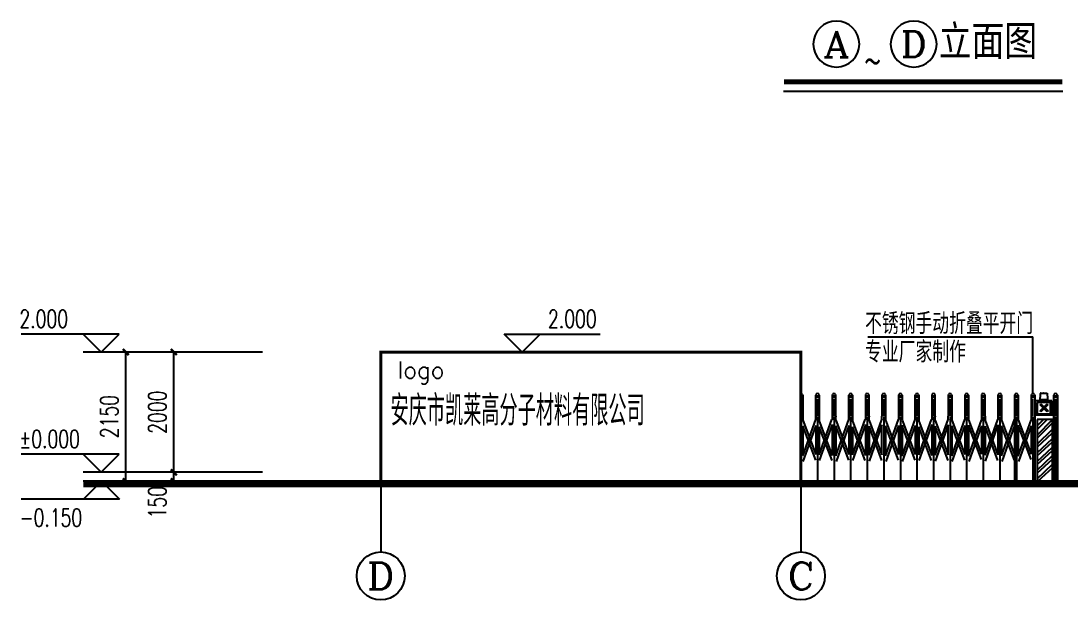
# Model space of a CAD drawing. Extents: x 5396719 to 5510122, y -514120 to -238224.
# Drawn here: x 5427479 to 5444969, y -492121 to -482481 of the extents above; entities that cross this region are included whole.
import ezdxf
from ezdxf.enums import TextEntityAlignment as Align

# ---------------------------------------------------------------- set-up
doc = ezdxf.new("R2010")
doc.units = 0
doc.header["$LTSCALE"] = 1000
doc.header["$MEASUREMENT"] = 0
doc.layers.get('0').update_dxf_attribs({"linetype": 'CONTINUOUS'})
doc.layers.get('Defpoints').update_dxf_attribs({"linetype": 'CONTINUOUS'})
for name, color, linetype in [('1000', 7, 'CONTINUOUS'), ('AXIS', 3, 'CONTINUOUS'), ('AXIS_TEXT', 7, 'CONTINUOUS'), ('DIM_ELEV', 3, 'CONTINUOUS'), ('PUB_DIM', 3, 'CONTINUOUS'), ('PUB_TEXT', 7, 'CONTINUOUS'), ('图名', 15, 'CONTINUOUS'), ('图签', 7, 'CONTINUOUS')]:
    doc.layers.add(name, color=color, linetype=linetype)
doc.styles.add('_HZTXT', font='txt.shx', dxfattribs={"width": 0.8, "bigfont": 'HZTXT.shx'})
doc.styles.add('_TCH_AXIS', font='COMPLEX', dxfattribs={"bigfont": 'GBCBIG'})
doc.styles.add('_TCH_DIM', font='SIMPLEX', dxfattribs={"bigfont": 'GBCBIG'})
doc.styles.add('_TCH_DIM_T3', font='SIMPLEX', dxfattribs={"width": 0.705882, "bigfont": 'GBCBIG'})
doc.styles.add('COMPLEX', font='COMPLEX')
doc.styles.add('HZ2', font='simplex.shx', dxfattribs={"width": 0.7, "bigfont": 'hztxt.shx'})
doc.styles.add('宋体', font='', dxfattribs={"width": 0.7})
doc.styles.get('宋体').set_extended_font_data('SimSun')
doc.dimstyles.new('_TCH_ARCH&&100', dxfattribs={"dimtxt": 297.5, "dimasz": 100, "dimexe": 250, "dimexo": 300, "dimgap": 126.25, "dimtad": 1, "dimdec": 0, "dimzin": 0, "dimdsep": 46, "dimtxsty": '_TCH_DIM_T3', "dimblk": 'ARCHTICK', "dimcen": 0.09, "dimclrt": 7, "dimazin": 2, "dimtfac": 1, "dimtdec": 0, "dimtix": 1, "dimtmove": 2, "dimatfit": 3, "dimfxl": 0, "dimtolj": 1, "dimtzin": 0, "dimarcsym": 0})

# ---------------------------------------------------------------- blocks, each defined once
blk = doc.blocks.new('_ArchTick')
at = {"color": 0, "linetype": 'ByBlock', "const_width": 0.4}
blk.add_lwpolyline([(-0.5, -0.5), (0.5, 0.5)], dxfattribs=at)
blk = doc.blocks.new('*D169')
at = {"layer": 'Defpoints', "color": 0}
for p in [(5429225, -487994), (5431804, -487994), (5431804, -490144)]:
    blk.add_point(p, dxfattribs=at)
at = {"layer": 'PUB_DIM', "color": 0, "lineweight": -2}
for p, q in [((5431504, -487994), (5428975, -487994)), ((5429225, -490144), (5429225, -487994)), ((5431504, -490144), (5428975, -490144))]:
    blk.add_line(p, q, dxfattribs=at)
at = {"layer": 'PUB_DIM', "color": 0, "lineweight": -2, "xscale": 100, "yscale": 100, "zscale": 100}
for p, rotation in [((5429225, -487994), 90), ((5429225, -490144), 270)]:
    blk.add_blockref('_ArchTick', p, dxfattribs=dict(at, rotation=rotation))
at = {"layer": 'PUB_DIM', "color": 7, "insert": (5428950, -489069), "char_height": 297.5, "attachment_point": 5, "rotation": 90, "style": '_TCH_DIM_T3'}
blk.add_mtext('\\A1;2150', dxfattribs=at)
blk = doc.blocks.new('*D170')
at = {"layer": 'Defpoints', "color": 0}
for p in [(5430025, -489994), (5431804, -489994), (5431804, -490144)]:
    blk.add_point(p, dxfattribs=at)
at = {"layer": 'PUB_DIM', "color": 0, "lineweight": -2}
for p, q in [((5430025, -489994), (5430025, -489894)), ((5431504, -489994), (5429775, -489994)), ((5430025, -490144), (5430025, -489994)), ((5431504, -490144), (5429775, -490144)), ((5430025, -490144), (5430025, -490244))]:
    blk.add_line(p, q, dxfattribs=at)
at = {"layer": 'PUB_DIM', "color": 0, "lineweight": -2, "xscale": 100, "yscale": 100, "zscale": 100}
for p, rotation in [((5430025, -489994), 270), ((5430025, -490144), 90)]:
    blk.add_blockref('_ArchTick', p, dxfattribs=dict(at, rotation=rotation))
at = {"layer": 'PUB_DIM', "color": 7, "insert": (5429750, -490494), "char_height": 297.5, "attachment_point": 5, "rotation": 90, "style": '_TCH_DIM_T3'}
blk.add_mtext('\\A1;150', dxfattribs=at)
blk = doc.blocks.new('*D171')
at = {"layer": 'Defpoints', "color": 0}
for p in [(5430025, -487994), (5431804, -487994), (5431804, -489994)]:
    blk.add_point(p, dxfattribs=at)
at = {"layer": 'PUB_DIM', "color": 0, "lineweight": -2}
for p, q in [((5431504, -487994), (5429775, -487994)), ((5430025, -489994), (5430025, -487994)), ((5431504, -489994), (5429775, -489994))]:
    blk.add_line(p, q, dxfattribs=at)
at = {"layer": 'PUB_DIM', "color": 0, "lineweight": -2, "xscale": 100, "yscale": 100, "zscale": 100}
for p, rotation in [((5430025, -487994), 90), ((5430025, -489994), 270)]:
    blk.add_blockref('_ArchTick', p, dxfattribs=dict(at, rotation=rotation))
at = {"layer": 'PUB_DIM', "color": 7, "insert": (5429750, -488994), "char_height": 297.5, "attachment_point": 5, "rotation": 90, "style": '_TCH_DIM_T3'}
blk.add_mtext('\\A1;2000', dxfattribs=at)
blk = doc.blocks.new('_AXISO')
blk.add_circle((0, 0), 0.5)
at = {"layer": 'AXIS_TEXT', "style": 'COMPLEX', "width": 1.041667}
blk.add_attdef('A', text='', height=0.56, dxfattribs=at).set_placement((-0.25, -0.28), (0.25, -0.28), align=Align.FIT)
blk = doc.blocks.new('A$C5A091667')
for p, q in [((15, 1456), (0, 1460)), ((0, 1460), (0, 0)), ((26, 1446), (15, 1456)), ((30, 1432), (26, 1446)), ((30, 1432), (30, 1012)), ((250, 1446), (246, 1432)), ((246, 1027), (246, 1432)), ((261, 1456), (250, 1446)), ((276, 1460), (261, 1456)), ((291, 1456), (276, 1460)), ((276, 1432), (276, 1381)), ((302, 1446), (291, 1456)), ((306, 1432), (302, 1446)), ((306, 1432), (306, 1001)), ((526, 1446), (522, 1432)), ((522, 1432), (522, 1024)), ((537, 1456), (526, 1446)), ((552, 1460), (537, 1456)), ((567, 1456), (552, 1460)), ((552, 1432), (552, 1381)), ((578, 1446), (567, 1456)), ((582, 1432), (578, 1446)), ((582, 1017), (582, 1432)), ((802, 1446), (798, 1432)), ((798, 1027), (798, 1432)), ((813, 1456), (802, 1446)), ((828, 1460), (813, 1456)), ((843, 1456), (828, 1460)), ((828, 1432), (828, 1381)), ((854, 1446), (843, 1456)), ((858, 1432), (854, 1446)), ((858, 1432), (858, 1001)), ((1078, 1446), (1074, 1432)), ((1074, 1432), (1074, 1024)), ((1089, 1456), (1078, 1446)), ((1104, 1460), (1089, 1456)), ((1119, 1456), (1104, 1460)), ((1104, 1432), (1104, 1381)), ((1130, 1446), (1119, 1456)), ((1134, 1432), (1130, 1446)), ((1134, 1009), (1134, 1432)), ((1354, 1446), (1350, 1432)), ((1350, 1432), (1350, 1085)), ((1365, 1456), (1354, 1446)), ((1380, 1460), (1365, 1456)), ((1395, 1456), (1380, 1460)), ((1380, 1432), (1380, 1381)), ((1406, 1446), (1395, 1456)), ((1410, 1432), (1406, 1446)), ((1410, 1432), (1410, 1085)), ((1630, 1446), (1626, 1432)), ((1626, 1432), (1626, 1026)), ((1641, 1456), (1630, 1446)), ((1656, 1460), (1641, 1456)), ((1671, 1456), (1656, 1460)), ((1656, 1432), (1656, 1381)), ((1682, 1446), (1671, 1456)), ((1686, 1432), (1682, 1446)), ((1686, 1432), (1686, 1025)), ((1906, 1446), (1902, 1432)), ((1902, 1027), (1902, 1432)), ((1917, 1456), (1906, 1446)), ((1932, 1460), (1917, 1456)), ((1947, 1456), (1932, 1460)), ((1932, 1432), (1932, 1381)), ((1958, 1446), (1947, 1456)), ((1962, 1432), (1958, 1446)), ((1962, 1432), (1962, 1001)), ((2182, 1446), (2178, 1432)), ((2178, 1432), (2178, 1024)), ((2193, 1456), (2182, 1446)), ((2208, 1460), (2193, 1456)), ((2223, 1456), (2208, 1460)), ((2208, 1432), (2208, 1381)), ((2234, 1446), (2223, 1456)), ((2238, 1432), (2234, 1446)), ((2238, 1009), (2238, 1432)), ((2458, 1446), (2454, 1432)), ((2454, 1432), (2454, 1085)), ((2469, 1456), (2458, 1446)), ((2484, 1460), (2469, 1456)), ((2499, 1456), (2484, 1460)), ((2484, 1432), (2484, 1381)), ((2510, 1446), (2499, 1456)), ((2514, 1432), (2510, 1446)), ((2514, 1432), (2514, 1085)), ((2734, 1446), (2730, 1432)), ((2730, 1432), (2730, 1026)), ((2745, 1456), (2734, 1446)), ((2760, 1460), (2745, 1456)), ((2775, 1456), (2760, 1460)), ((2760, 1432), (2760, 1381)), ((2786, 1446), (2775, 1456)), ((2790, 1432), (2786, 1446)), ((2790, 1432), (2790, 1025)), ((3010, 1446), (3006, 1432)), ((3006, 1432), (3006, 1019)), ((3021, 1456), (3010, 1446)), ((3036, 1460), (3021, 1456)), ((3051, 1456), (3036, 1460)), ((3036, 1432), (3036, 1381)), ((3062, 1446), (3051, 1456)), ((3066, 1432), (3062, 1446)), ((3066, 1085), (3066, 1432)), ((3286, 1446), (3282, 1432)), ((3282, 1432), (3282, 1025)), ((3297, 1456), (3286, 1446)), ((3312, 1460), (3297, 1456)), ((3327, 1456), (3312, 1460)), ((3312, 1432), (3312, 1381)), ((3338, 1446), (3327, 1456)), ((3342, 1432), (3338, 1446)), ((3342, 1432), (3342, 1017)), ((3562, 1446), (3558, 1432)), ((3558, 1432), (3558, 1085)), ((3573, 1456), (3562, 1446)), ((3588, 1460), (3573, 1456)), ((3603, 1456), (3588, 1460)), ((3588, 1432), (3588, 1381)), ((3614, 1446), (3603, 1456)), ((3618, 1432), (3614, 1446)), ((3618, 1432), (3618, 1025)), ((3838, 1446), (3834, 1432)), ((3834, 1432), (3834, 1019)), ((3849, 1456), (3838, 1446)), ((3864, 1460), (3849, 1456)), ((3879, 1456), (3864, 1460)), ((3864, 1432), (3864, 1381)), ((3890, 1446), (3879, 1456)), ((3894, 1432), (3890, 1446)), ((3894, 1432), (3894, 1083)), ((3983, 1414), (3982, 1412)), ((3982, 1412), (3982, 1409)), ((3982, 1409), (3982, 1407)), ((3982, 1407), (3982, 1405)), ((3982, 1405), (3982, 1403)), ((3982, 1403), (3982, 1401)), ((3982, 1401), (3982, 1399)), ((3984, 1427), (3983, 1424)), ((3983, 1424), (3983, 1422)), ((3983, 1422), (3983, 1420)), ((3983, 1420), (3983, 1418)), ((3983, 1418), (3983, 1416)), ((3983, 1416), (3983, 1414)), ((3985, 1437), (3984, 1435)), ((3984, 1435), (3984, 1433)), ((3984, 1433), (3984, 1431)), ((3984, 1431), (3984, 1429)), ((3984, 1429), (3984, 1427)), ((3986, 1448), (3985, 1446)), ((3985, 1446), (3985, 1444)), ((3985, 1444), (3985, 1442)), ((3985, 1442), (3985, 1439)), ((3985, 1439), (3985, 1437)), ((3987, 1456), (3986, 1454)), ((3986, 1454), (3986, 1452)), ((3986, 1452), (3986, 1450)), ((3986, 1450), (3986, 1448)), ((3987, 1462), (3987, 1461)), ((3987, 1462), (3987, 1462)), ((3987, 1462), (3987, 1462)), ((3988, 1462), (3987, 1462)), ((3987, 1461), (3987, 1459)), ((3987, 1461), (3987, 1461)), ((3987, 1461), (3987, 1461)), ((3987, 1461), (3987, 1461)), ((3987, 1459), (3987, 1456)), ((3988, 1465), (3988, 1464)), ((3989, 1465), (3988, 1465)), ((3988, 1464), (3988, 1463)), ((3988, 1464), (3988, 1464)), ((3988, 1464), (3988, 1464)), ((3988, 1464), (3988, 1464)), ((3988, 1464), (3988, 1464)), ((3988, 1463), (3988, 1462)), ((3988, 1463), (3988, 1463)), ((3988, 1463), (3988, 1463)), ((3988, 1463), (3988, 1463)), ((3989, 1466), (3989, 1465)), ((3989, 1466), (3989, 1466)), ((3990, 1466), (3989, 1466)), ((3989, 1465), (3989, 1465)), ((3989, 1465), (3989, 1465)), ((3989, 1465), (3989, 1465)), ((3990, 1467), (3990, 1466)), ((3990, 1467), (3990, 1467)), ((3990, 1467), (3990, 1467)), ((3991, 1467), (3990, 1467)), ((3990, 1466), (3990, 1466)), ((3990, 1466), (3990, 1466)), ((3991, 1468), (3991, 1467)), ((3992, 1468), (3991, 1468)), ((3991, 1467), (3991, 1467)), ((3991, 1467), (3991, 1467)), ((3991, 1467), (3991, 1467)), ((3992, 1468), (3992, 1468)), ((3992, 1468), (3992, 1468)), ((3992, 1468), (3992, 1468)), ((3992, 1468), (3992, 1468)), ((3993, 1468), (3992, 1468)), ((3993, 1469), (3993, 1468)), ((3993, 1469), (3993, 1469)), ((3993, 1469), (3993, 1469)), ((3994, 1469), (3993, 1469)), ((3993, 1468), (3993, 1468)), ((3994, 1469), (3994, 1469)), ((3994, 1469), (3994, 1469)), ((3994, 1469), (3994, 1469)), ((3995, 1469), (3994, 1469)), ((3995, 1469), (3995, 1469)), ((3995, 1469), (3995, 1469)), ((3995, 1469), (3995, 1469)), ((3996, 1469), (3995, 1469)), ((3996, 1469), (3996, 1469)), ((3996, 1469), (4092, 1469)), ((4045, 1469), (4043, 1469)), ((4092, 1469), (4092, 1469)), ((4092, 1469), (4092, 1469)), ((4092, 1469), (4093, 1469)), ((4092, 1469), (4092, 1469)), ((4093, 1469), (4093, 1469)), ((4093, 1469), (4093, 1469)), ((4093, 1469), (4094, 1469)), ((4093, 1469), (4093, 1469)), ((4094, 1469), (4095, 1468)), ((4094, 1469), (4094, 1469)), ((4094, 1469), (4094, 1469)), ((4094, 1469), (4094, 1469)), ((4094, 1469), (4094, 1469)), ((4095, 1468), (4096, 1468)), ((4095, 1468), (4095, 1468)), ((4095, 1468), (4095, 1468)), ((4095, 1468), (4095, 1468)), ((4096, 1468), (4096, 1468)), ((4096, 1468), (4096, 1468)), ((4096, 1468), (4096, 1467)), ((4096, 1468), (4096, 1468)), ((4096, 1467), (4097, 1467)), ((4097, 1467), (4097, 1467)), ((4097, 1467), (4097, 1467)), ((4097, 1467), (4098, 1466)), ((4097, 1467), (4097, 1467)), ((4097, 1467), (4097, 1467)), ((4097, 1467), (4097, 1467)), ((4098, 1466), (4098, 1466)), ((4098, 1466), (4098, 1466)), ((4098, 1466), (4098, 1466)), ((4098, 1466), (4098, 1466)), ((4098, 1466), (4098, 1465)), ((4098, 1465), (4099, 1465)), ((4099, 1465), (4099, 1464)), ((4099, 1465), (4099, 1465)), ((4099, 1465), (4099, 1465)), ((4099, 1465), (4099, 1465)), ((4099, 1464), (4099, 1464)), ((4099, 1464), (4100, 1464)), ((4099, 1464), (4099, 1464)), ((4099, 1464), (4099, 1464)), ((4100, 1464), (4100, 1463)), ((4100, 1463), (4100, 1463)), ((4100, 1463), (4100, 1463)), ((4100, 1463), (4100, 1462)), ((4100, 1463), (4100, 1463)), ((4100, 1462), (4100, 1462)), ((4100, 1462), (4100, 1462)), ((4100, 1462), (4100, 1462)), ((4100, 1462), (4100, 1461)), ((4100, 1461), (4100, 1461)), ((4100, 1461), (4100, 1461)), ((4100, 1461), (4100, 1461)), ((4100, 1461), (4101, 1459)), ((4101, 1459), (4101, 1456)), ((4101, 1456), (4101, 1454)), ((4101, 1454), (4101, 1452)), ((4101, 1452), (4102, 1450)), ((4102, 1450), (4102, 1448)), ((4102, 1448), (4102, 1446)), ((4102, 1446), (4102, 1444)), ((4102, 1444), (4103, 1442)), ((4103, 1442), (4103, 1439)), ((4103, 1439), (4103, 1437)), ((4103, 1437), (4103, 1435)), ((4103, 1435), (4103, 1433)), ((4103, 1433), (4104, 1431)), ((4104, 1431), (4104, 1429)), ((4104, 1429), (4104, 1427)), ((4104, 1427), (4104, 1424)), ((4104, 1424), (4104, 1422)), ((4104, 1422), (4104, 1420)), ((4104, 1420), (4105, 1418)), ((4105, 1418), (4105, 1416)), ((4105, 1416), (4105, 1414)), ((4105, 1414), (4105, 1412)), ((4105, 1412), (4105, 1409)), ((4105, 1409), (4105, 1407)), ((4105, 1407), (4105, 1405)), ((4105, 1405), (4106, 1403)), ((4106, 1403), (4106, 1401)), ((4106, 1401), (4106, 1399)), ((4215, 1446), (4211, 1432)), ((4211, 0), (4211, 1432)), ((4226, 1456), (4215, 1446)), ((4241, 1460), (4226, 1456)), ((4256, 1456), (4241, 1460)), ((4241, 1432), (4241, 1381)), ((4267, 1446), (4256, 1456)), ((4271, 1432), (4267, 1446)), ((4271, 1432), (4271, 0)), ((276, 1368), (276, 1085)), ((552, 1368), (552, 1085)), ((828, 1368), (828, 1085)), ((1104, 1368), (1104, 1085)), ((1380, 1368), (1380, 1085)), ((1656, 1368), (1656, 1085)), ((1932, 1368), (1932, 1085)), ((2208, 1368), (2208, 1085)), ((2484, 1368), (2484, 1085)), ((2760, 1368), (2760, 1085)), ((3036, 1368), (3036, 1085)), ((3312, 1368), (3312, 1085)), ((3588, 1368), (3588, 1085)), ((3864, 1085), (3864, 1368)), ((3909, 1100), (3909, 1338)), ((4180, 1338), (3909, 1338)), ((4155, 1313), (3934, 1313)), ((3934, 1313), (3934, 1125)), ((3969, 1354), (3969, 1338)), ((4118, 1354), (3969, 1354)), ((3982, 1397), (3981, 1394)), ((3981, 1394), (3981, 1392)), ((3981, 1392), (3981, 1390)), ((3981, 1390), (3981, 1388)), ((3981, 1388), (3981, 1386)), ((3981, 1386), (3981, 1384)), ((3981, 1384), (3981, 1382)), ((3981, 1382), (3981, 1379)), ((3981, 1379), (3981, 1377)), ((3981, 1377), (3981, 1375)), ((3981, 1375), (3981, 1373)), ((3981, 1373), (3981, 1371)), ((3981, 1371), (3981, 1369)), ((3981, 1369), (3981, 1367)), ((3981, 1367), (3981, 1364)), ((3981, 1364), (3981, 1362)), ((3981, 1362), (3981, 1360)), ((3981, 1360), (3981, 1358)), ((3981, 1358), (3981, 1356)), ((3981, 1356), (3981, 1354)), ((3982, 1399), (3982, 1397)), ((3982, 1170), (4100, 1288)), ((3983, 1274), (3998, 1289)), ((4101, 1156), (3983, 1274)), ((4115, 1273), (3997, 1155)), ((3998, 1289), (4116, 1171)), ((4100, 1288), (4115, 1273)), ((4106, 1399), (4106, 1397)), ((4106, 1397), (4106, 1394)), ((4106, 1394), (4106, 1392)), ((4106, 1392), (4106, 1390)), ((4106, 1390), (4106, 1388)), ((4106, 1388), (4106, 1386)), ((4106, 1386), (4106, 1384)), ((4106, 1384), (4107, 1382)), ((4107, 1382), (4107, 1379)), ((4107, 1379), (4107, 1377)), ((4107, 1377), (4107, 1375)), ((4107, 1375), (4107, 1373)), ((4107, 1373), (4107, 1371)), ((4107, 1371), (4107, 1369)), ((4107, 1369), (4107, 1367)), ((4107, 1367), (4107, 1364)), ((4107, 1364), (4107, 1362)), ((4107, 1362), (4107, 1360)), ((4107, 1360), (4107, 1358)), ((4107, 1358), (4107, 1356)), ((4107, 1356), (4107, 1354)), ((4118, 1354), (4118, 1338)), ((4155, 1125), (4155, 1313)), ((4180, 1100), (4180, 1338)), ((4241, 1368), (4241, 1085)), ((30, 1085), (27, 1085)), ((30, 1072), (29, 1071)), ((246, 1083), (246, 1085)), ((246, 1085), (249, 1085)), ((246, 1083), (246, 1072)), ((247, 1071), (246, 1072)), ((276, 1070), (276, 0)), ((306, 1085), (303, 1085)), ((306, 1072), (305, 1071)), ((522, 1085), (525, 1085)), ((523, 1071), (522, 1072)), ((552, 1070), (552, 0)), ((582, 1085), (579, 1085)), ((582, 1072), (581, 1071)), ((582, 1083), (582, 1072)), ((798, 1083), (798, 1085)), ((798, 1085), (801, 1085)), ((798, 1083), (798, 1072)), ((799, 1071), (798, 1072)), ((828, 1070), (828, 0)), ((858, 1085), (855, 1085)), ((858, 1072), (857, 1071)), ((1074, 1085), (1077, 1085)), ((1075, 1071), (1074, 1072)), ((1104, 1070), (1104, 0)), ((1134, 1085), (1131, 1085)), ((1134, 1072), (1133, 1071)), ((1134, 1083), (1134, 1072)), ((1350, 1083), (1350, 1085)), ((1350, 1085), (1353, 1085)), ((1350, 1025), (1350, 1083)), ((1351, 1071), (1350, 1072)), ((1380, 1070), (1380, 0)), ((1410, 1085), (1407, 1085)), ((1410, 1072), (1409, 1071)), ((1410, 1083), (1410, 1085)), ((1410, 1083), (1410, 1017)), ((1626, 1085), (1629, 1085)), ((1627, 1071), (1626, 1072)), ((1656, 1070), (1656, 0)), ((1686, 1085), (1683, 1085)), ((1686, 1072), (1685, 1071)), ((1902, 1083), (1902, 1085)), ((1902, 1085), (1905, 1085)), ((1902, 1083), (1902, 1072)), ((1903, 1071), (1902, 1072)), ((1932, 1070), (1932, 0)), ((1962, 1085), (1959, 1085)), ((1962, 1072), (1961, 1071)), ((2178, 1085), (2181, 1085)), ((2179, 1071), (2178, 1072)), ((2208, 1070), (2208, 0)), ((2238, 1085), (2235, 1085)), ((2238, 1072), (2237, 1071)), ((2238, 1083), (2238, 1072)), ((2454, 1083), (2454, 1085)), ((2454, 1085), (2457, 1085)), ((2454, 1025), (2454, 1083)), ((2455, 1071), (2454, 1072)), ((2484, 1070), (2484, 0)), ((2514, 1085), (2511, 1085)), ((2514, 1072), (2513, 1071)), ((2514, 1083), (2514, 1085)), ((2514, 1083), (2514, 1017)), ((2730, 1085), (2733, 1085)), ((2731, 1071), (2730, 1072)), ((2760, 1070), (2760, 0)), ((2790, 1085), (2787, 1085)), ((2790, 1072), (2789, 1071)), ((3006, 1085), (3009, 1085)), ((3007, 1071), (3006, 1072)), ((3036, 1070), (3036, 0)), ((3066, 1085), (3063, 1085)), ((3066, 1072), (3065, 1071)), ((3066, 1083), (3066, 1085)), ((3066, 1083), (3066, 1009)), ((3282, 1085), (3285, 1085)), ((3283, 1071), (3282, 1072)), ((3312, 1070), (3312, 0)), ((3342, 1085), (3339, 1085)), ((3342, 1072), (3341, 1071)), ((3558, 1083), (3558, 1085)), ((3558, 1085), (3561, 1085)), ((3558, 1083), (3558, 0)), ((3559, 1071), (3558, 1072)), ((3588, 1070), (3588, 0)), ((3618, 1085), (3615, 1085)), ((3618, 1072), (3617, 1071)), ((3834, 1085), (3837, 1085)), ((3835, 1071), (3834, 1072)), ((3864, 1070), (3864, 0)), ((3894, 1085), (3891, 1085)), ((3894, 1072), (3893, 1071)), ((4211, 1100), (3894, 1100)), ((3894, 1083), (3894, 0)), ((3934, 1125), (4155, 1125)), ((3997, 1155), (3982, 1170)), ((4116, 1171), (4101, 1156)), ((4211, 1085), (4213, 1085)), ((4212, 1071), (4211, 1072)), ((4241, 1070), (4241, 0)), ((4271, 1085), (4268, 1085)), ((4271, 1072), (4270, 1071)), ((30, 424), (246, 1027)), ((30, 1017), (246, 446)), ((246, 352), (30, 924)), ((30, 919), (30, 429)), ((246, 929), (32, 330)), ((246, 1026), (246, 1026)), ((246, 929), (246, 446)), ((306, 441), (516, 1026)), ((306, 1001), (522, 430)), ((522, 946), (306, 343)), ((306, 908), (306, 441)), ((518, 347), (306, 908)), ((516, 1026), (522, 1024)), ((522, 946), (522, 430)), ((582, 424), (798, 1027)), ((582, 1017), (798, 446)), ((798, 352), (582, 924)), ((582, 924), (582, 424)), ((798, 929), (584, 330)), ((798, 1026), (798, 1026)), ((798, 929), (798, 446)), ((858, 441), (1068, 1026)), ((858, 1001), (1074, 430)), ((1074, 946), (858, 343)), ((858, 908), (858, 441)), ((1070, 347), (858, 908)), ((1068, 1026), (1074, 1024)), ((1074, 946), (1074, 430)), ((1134, 432), (1347, 1026)), ((1134, 1009), (1350, 438)), ((1350, 938), (1134, 334)), ((1349, 347), (1134, 916)), ((1134, 916), (1134, 432)), ((1347, 1026), (1350, 1025)), ((1350, 438), (1350, 938)), ((1410, 424), (1626, 1026)), ((1410, 1017), (1626, 446)), ((1410, 924), (1410, 424)), ((1626, 352), (1410, 924)), ((1626, 929), (1412, 330)), ((1626, 1026), (1626, 1026)), ((1626, 929), (1626, 446)), ((1686, 424), (1902, 1027)), ((1686, 1017), (1902, 446)), ((1686, 932), (1686, 415)), ((1902, 352), (1686, 924)), ((1902, 929), (1688, 330)), ((1902, 1026), (1902, 1026)), ((1902, 929), (1902, 446)), ((1962, 441), (2172, 1026)), ((1962, 1001), (2178, 430)), ((2178, 946), (1962, 343)), ((1962, 908), (1962, 441)), ((2174, 347), (1962, 908)), ((2172, 1026), (2178, 1024)), ((2178, 946), (2178, 430)), ((2238, 432), (2451, 1026)), ((2238, 1009), (2454, 438)), ((2454, 938), (2238, 334)), ((2453, 347), (2238, 916)), ((2238, 916), (2238, 432)), ((2451, 1026), (2454, 1025)), ((2454, 438), (2454, 938)), ((2514, 424), (2730, 1026)), ((2514, 1017), (2730, 446)), ((2514, 924), (2514, 424)), ((2730, 352), (2514, 924)), ((2730, 929), (2516, 330)), ((2730, 1026), (2730, 1026)), ((2730, 929), (2730, 446)), ((2790, 1025), (3006, 453)), ((2790, 415), (3006, 1019)), ((2790, 932), (2790, 415)), ((3006, 360), (2790, 932)), ((3006, 921), (2795, 330)), ((3006, 921), (3006, 453)), ((3066, 432), (3279, 1026)), ((3066, 1009), (3282, 438)), ((3282, 938), (3066, 334)), ((3066, 916), (3066, 432)), ((3281, 347), (3066, 916)), ((3279, 1026), (3282, 1025)), ((3282, 938), (3282, 438)), ((3342, 424), (3558, 1026)), ((3342, 1017), (3558, 446)), ((3342, 924), (3342, 424)), ((3558, 352), (3342, 924)), ((3558, 929), (3344, 330)), ((3558, 1026), (3558, 1026)), ((3618, 1025), (3834, 453)), ((3618, 415), (3834, 1019)), ((3618, 932), (3618, 415)), ((3834, 360), (3618, 932)), ((3834, 921), (3623, 330)), ((3834, 921), (3834, 453)), ((3937, 923), (4043, 1029)), ((4188, 1029), (3937, 1029)), ((3937, 864), (4102, 1029)), ((3937, 768), (4188, 1029)), ((3937, 1029), (3937, 0)), ((3937, 715), (4188, 970)), ((4188, 0), (4188, 1029)), ((3937, 617), (4188, 866)), ((3937, 565), (4188, 807)), ((3937, 471), (4188, 713)), ((3937, 421), (4188, 657)), ((3937, 327), (4188, 569)), ((3937, 278), (4188, 513)), ((3937, 183), (4188, 426)), ((3937, 134), (4188, 369)), ((3937, 40), (4188, 282)), ((3948, 0), (4188, 225))]:
    blk.add_line(p, q)

msp = doc.modelspace()

# ---------------------------------------------------------------- linework, layer by layer
msp.add_line((5456343.8, -490143.9), (5428515.9, -490143.9))
at = {"const_width": 50}
msp.add_lwpolyline([(5433470.9, -490143.9), (5433470.9, -487993.9), (5440470.9, -487993.9), (5440470.9, -490143.9)], dxfattribs=at)
at = {"color": 0}
msp.add_lwpolyline([(5460123.7, -490143.9), (5428515.9, -490143.9)], dxfattribs=at)
at = {"layer": '1000', "const_width": 100}
msp.add_lwpolyline([(5460125.9, -490193.9), (5428515.9, -490193.9)], dxfattribs=at)
at = {"layer": 'AXIS'}
for p, q in [((5433470.9, -489371.2), (5433470.9, -491321.2)), ((5440470.9, -489380.3), (5440470.9, -491321.2))]:
    msp.add_line(p, q, dxfattribs=at)
for centre in [(5433470.9, -491721.2), (5440470.9, -491721.2)]:
    msp.add_circle(centre, 400, dxfattribs=at)
at = {"layer": 'DIM_ELEV'}
for p, q in [((5435825.7, -487993.9), (5435525.7, -487693.9)), ((5435525.7, -487693.9), (5437127.7, -487693.9)), ((5435825.7, -487993.9), (5436125.7, -487693.9)), ((5435125.7, -487993.9), (5436125.7, -487993.9))]:
    msp.add_line(p, q, dxfattribs=at)
at = {"layer": 'PUB_DIM'}
for p, q in [((5429115.9, -487693.9), (5427482.2, -487693.9)), ((5428815.9, -487993.9), (5428515.9, -487693.9)), ((5428815.9, -487993.9), (5429115.9, -487693.9)), ((5441583.4, -487739.8), (5444334.9, -487739.8)), ((5444334.9, -488683.7), (5444334.9, -487739.8)), ((5430343.9, -487993.9), (5428515.9, -487993.9)), ((5429115.9, -489693.9), (5427482.2, -489693.9)), ((5428815.9, -489993.9), (5428515.9, -489693.9)), ((5428815.9, -489993.9), (5429115.9, -489693.9)), ((5430281.3, -489993.9), (5428515.9, -489993.9)), ((5428818, -490143.9), (5428518, -490443.9)), ((5429518, -490143.9), (5428518, -490143.9)), ((5428818, -490143.9), (5429118, -490443.9)), ((5429118, -490443.9), (5427484.3, -490443.9))]:
    msp.add_line(p, q, dxfattribs=at)
at = {"layer": '图名'}
msp.add_line((5440177.7, -483651.9), (5444834.4, -483651.9), dxfattribs=at)
at = {"layer": '图名', "const_width": 84}
msp.add_lwpolyline([(5440189.5, -483492.1), (5444822.6, -483492.1)], dxfattribs=at)

# ---------------------------------------------------------------- block references
msp.add_blockref('A$C5A091667', (5440470.9, -490143.9))
at = {"layer": 'AXIS'}
ref = msp.add_blockref('_AXISO', (5441060.7, -482865.1), dxfattribs=dict(at, xscale=-768, yscale=768, zscale=768))
ref.add_attrib('A', 'A', dxfattribs={"layer": 'AXIS_TEXT', "height": 434.4, "style": '_TCH_AXIS', "width": 1.166667}).set_placement((5440843.5, -483082.3), (5441278, -483082.3), align=Align.FIT)
ref = msp.add_blockref('_AXISO', (5442349, -482865.1), dxfattribs=dict(at, xscale=-768, yscale=768, zscale=768))
ref.add_attrib('A', 'D', dxfattribs={"layer": 'AXIS_TEXT', "height": 434.4, "style": '_TCH_AXIS', "width": 1.235294}).set_placement((5442131.8, -483082.3), (5442566.2, -483082.3), align=Align.FIT)

# ---------------------------------------------------------------- texts
at = {"layer": 'AXIS_TEXT', "style": '_TCH_AXIS'}
for s, width, p, p2 in [('D', 1.235294, (5433244.6, -491947.5), (5433697.1, -491947.5)), ('C', 1.4, (5440244.6, -491947.5), (5440697.1, -491947.5))]:
    msp.add_text(s, height=452.5, dxfattribs=dict(at, width=width)).set_placement(p, p2, align=Align.FIT)
at = {"layer": 'PUB_DIM', "style": '_HZTXT', "width": 0.8}
for s, p in [('不锈钢手动折叠平开门', (5441538.4, -487693.7)), ('专业厂家制作', (5441538.4, -488167.4))]:
    msp.add_text(s, height=350, dxfattribs=at).set_placement(p)
at = {"layer": 'PUB_TEXT', "style": '_TCH_DIM', "width": 0.705882}
for s, p in [('2.000', (5427452.2, -487588.9)), ('2.000', (5436257.7, -487588.9)), ('%%P0.000', (5427452.2, -489588.9)), ('-0.150', (5427454.3, -490898.9))]:
    msp.add_text(s, height=297.5, dxfattribs=at).set_placement(p)
at = {"layer": '图名', "style": '宋体', "width": 0.8}
for s, p in [('立面图', (5442767.2, -483059.2)), ('~', (5441529.2, -483406.5))]:
    msp.add_text(s, height=500, dxfattribs=at).set_placement(p)
at = {"layer": '图签', "color": 40, "style": 'HZ2'}
msp.add_text('logo', height=280, dxfattribs=at).set_placement((5433753.2, -488432.2))
at = {"layer": '图签', "color": 40, "style": 'HZ2', "width": 0.6}
msp.add_text('安庆市凯莱高分子材料有限公司', height=504, dxfattribs=at).set_placement((5433635.2, -489217.9))

# ---------------------------------------------------------------- dimensions: what is measured, and where the dimension line sits
at = {"layer": 'PUB_DIM'}
for p1, distance, picture, middle in [((5431804.1, -490143.9), 2578.8, '*D169', (5428950.3, -489068.9)), ((5431804.1, -489993.9), 1779, '*D171', (5429750.1, -488993.9))]:
    dim = msp.add_aligned_dim(p1=p1, p2=(5431804.1, -487993.9), distance=distance, dimstyle='_TCH_ARCH&&100', dxfattribs=at)
    dim.commit()
    dim.dimension.update_dxf_attribs({"geometry": picture, "text_midpoint": middle})
dim = msp.add_linear_dim(base=(5430025.1, -489993.9), p1=(5431804.1, -490143.9), p2=(5431804.1, -489993.9), angle=90, dimstyle='_TCH_ARCH&&100', dxfattribs=at)
dim.commit()
dim.dimension.update_dxf_attribs({"geometry": '*D170', "text_midpoint": (5429750.1, -490493.9), "dimtype": 129})

doc.saveas('drawing.dxf')
